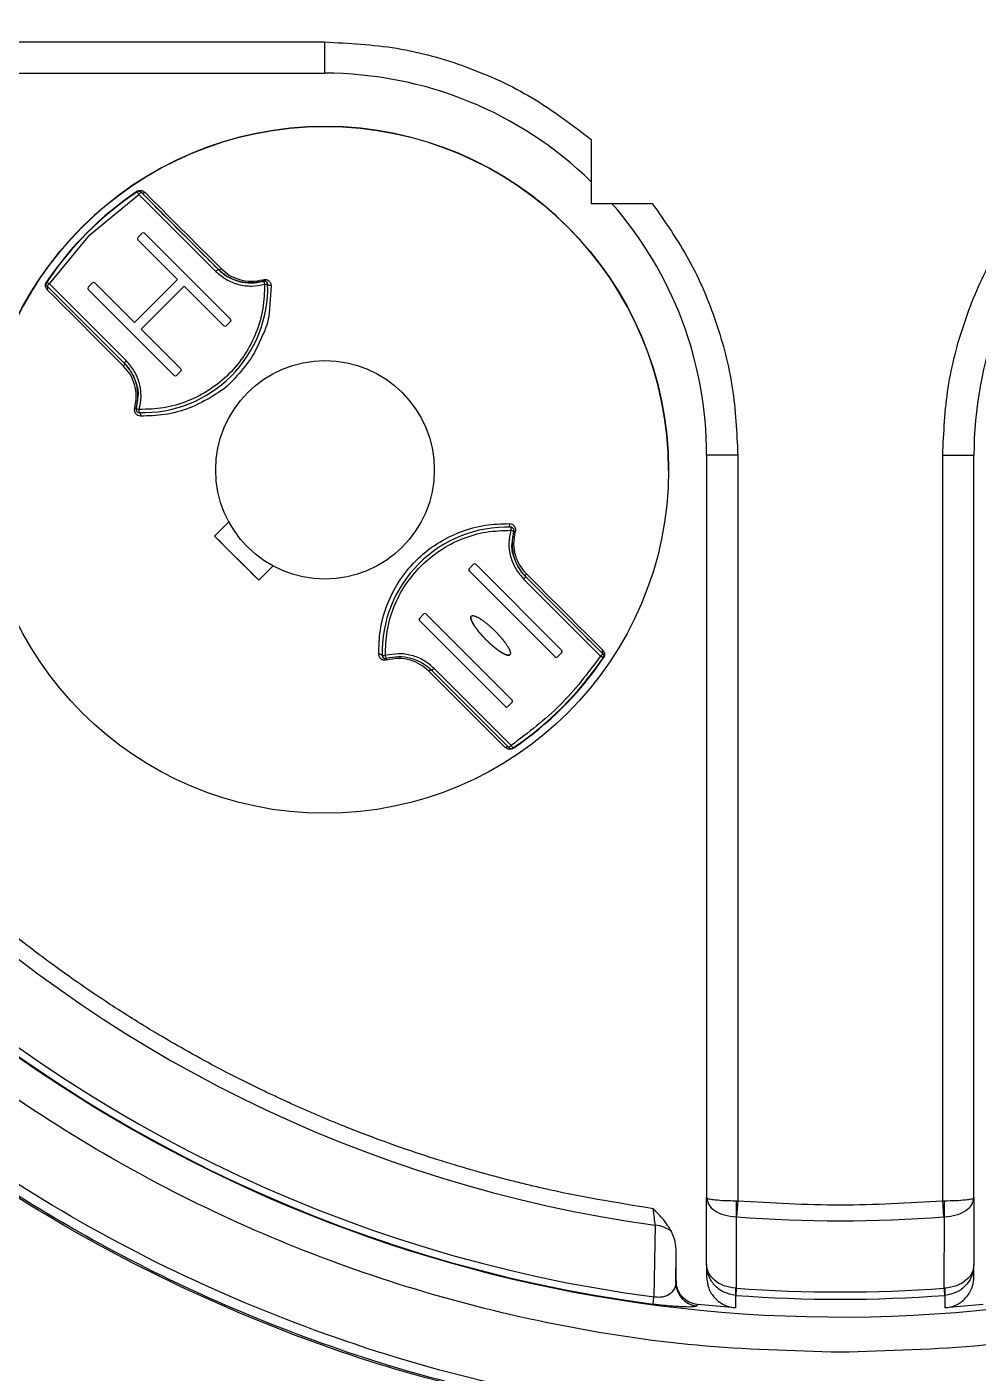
# Model space of a CAD drawing. Header units: millimetres. Extents: x 1953 to 4389, y 564 to 2287.
# Drawn here: x 2553.4 to 2614.3, y 1933.9 to 2020.2 of the extents above; entities that cross this region are included whole.
import ezdxf

# ---------------------------------------------------------------- set-up
doc = ezdxf.new("R2010")
doc.units = ezdxf.units.MM

msp = doc.modelspace()

# ---------------------------------------------------------------- linework, layer by layer
at = {"color": 7, "linetype": 'Continuous', "lineweight": 25}
for p, q in [((2521.752, 2019.19), (2572.443, 2019.19)), ((2572.443, 2019.19), (2572.443, 2017.19)), ((2521.953, 2017.19), (2572.443, 2017.19)), ((2589.525, 2012.938), (2589.525, 2008.852)), ((2560.433, 2009.59), (2560.419, 2009.611)), ((2560.433, 2009.59), (2560.433, 2009.59)), ((2560.686, 2009.566), (2565.619, 2004.633)), ((2560.686, 2009.566), (2560.686, 2009.566)), ((2557.406, 2006.836), (2560.545, 2009.425)), ((2560.545, 2009.425), (2565.477, 2004.492)), ((2589.525, 2008.852), (2593.426, 2008.852)), ((2560.482, 2006.659), (2560.765, 2006.942)), ((2560.906, 2006.942), (2566.422, 2001.426)), ((2554.817, 2003.697), (2557.406, 2006.836)), ((2563.027, 2003.972), (2560.482, 2006.517)), ((2560.482, 2006.517), (2560.482, 2006.517)), ((2563.027, 2003.972), (2560.482, 2006.517)), ((2565.619, 2004.633), (2565.619, 2004.634)), ((2554.679, 2003.32), (2554.581, 2003.498)), ((2554.617, 2003.697), (2554.617, 2003.697)), ((2554.651, 2003.809), (2554.631, 2003.823)), ((2554.651, 2003.809), (2554.651, 2003.809)), ((2559.608, 1998.623), (2554.676, 2003.556)), ((2559.75, 1998.764), (2554.817, 2003.697)), ((2557.3, 2003.477), (2557.583, 2003.76)), ((2557.724, 2003.76), (2560.27, 2001.214)), ((2560.27, 2001.214), (2563.027, 2003.972)), ((2563.452, 2003.548), (2560.694, 2000.79)), ((2563.452, 2003.548), (2560.694, 2000.79)), ((2563.027, 2003.972), (2563.027, 2003.972)), ((2565.997, 2001.002), (2563.452, 2003.548)), ((2563.452, 2003.548), (2563.452, 2003.548)), ((2565.997, 2001.002), (2563.452, 2003.548)), ((2569.025, 2003.587), (2568.924, 2002.076)), ((2562.815, 1997.82), (2557.3, 2003.335)), ((2557.3, 2003.335), (2557.3, 2003.335)), ((2562.815, 1997.82), (2557.3, 2003.335)), ((2568.8, 2003.433), (2568.8, 2003.433)), ((2565.997, 2001.002), (2565.997, 2001.002)), ((2566.422, 2001.285), (2566.139, 2001.002)), ((2566.422, 2001.285), (2566.139, 2001.002)), ((2566.139, 2001.002), (2566.139, 2001.002)), ((2566.422, 2001.285), (2566.422, 2001.285)), ((2560.694, 2000.79), (2563.24, 1998.244)), ((2560.694, 2000.79), (2560.694, 2000.79)), ((2562.815, 1997.82), (2562.815, 1997.82)), ((2563.24, 1998.103), (2562.957, 1997.82)), ((2563.24, 1998.103), (2562.957, 1997.82)), ((2562.957, 1997.82), (2562.957, 1997.82)), ((2563.24, 1998.103), (2563.24, 1998.103)), ((2560.485, 1996.499), (2560.377, 1995.698)), ((2560.37, 1995.645), (2560.37, 1995.645)), ((2560.564, 1995.445), (2560.57, 1995.645)), ((2596.907, 1992.726), (2596.907, 1945.149)), ((2598.907, 1992.726), (2598.907, 1944.949)), ((2612.029, 1944.949), (2612.029, 1992.726)), ((2614.029, 1945.149), (2614.029, 1992.726)), ((2594.467, 1991.751), (2594.467, 1991.751)), ((2565.396, 1987.532), (2566.31, 1988.445)), ((2566.31, 1988.445), (2566.31, 1988.445)), ((2584.371, 1988.104), (2584.365, 1987.904)), ((2565.396, 1987.532), (2568.225, 1984.703)), ((2584.45, 1987.05), (2584.557, 1987.85)), ((2584.565, 1987.903), (2584.565, 1987.903)), ((2569.138, 1985.617), (2568.225, 1984.703)), ((2568.225, 1984.703), (2569.138, 1985.617)), ((2569.138, 1985.617), (2569.138, 1985.617)), ((2581.695, 1985.446), (2581.978, 1985.729)), ((2582.119, 1985.729), (2587.635, 1980.213)), ((2568.225, 1984.703), (2568.225, 1984.703)), ((2587.211, 1979.789), (2581.695, 1985.304)), ((2581.695, 1985.304), (2581.695, 1985.304)), ((2587.211, 1979.789), (2581.695, 1985.304)), ((2585.185, 1984.784), (2590.118, 1979.851)), ((2585.327, 1984.925), (2590.259, 1979.993)), ((2585.327, 1984.925), (2585.327, 1984.925)), ((2578.513, 1982.264), (2578.796, 1982.547)), ((2584.029, 1976.607), (2578.513, 1982.122)), ((2578.513, 1982.122), (2578.513, 1982.122)), ((2584.029, 1976.607), (2578.513, 1982.122)), ((2578.937, 1982.547), (2584.453, 1977.031)), ((2590.255, 1980.229), (2590.361, 1980.037)), ((2576.135, 1980.116), (2576.135, 1980.116)), ((2587.211, 1979.789), (2587.211, 1979.789)), ((2587.635, 1980.072), (2587.352, 1979.789)), ((2587.635, 1980.072), (2587.352, 1979.789)), ((2587.352, 1979.789), (2587.352, 1979.789)), ((2587.635, 1980.072), (2587.635, 1980.072)), ((2590.259, 1979.993), (2590.259, 1979.993)), ((2590.304, 1979.726), (2590.283, 1979.74)), ((2590.318, 1979.851), (2590.318, 1979.851)), ((2584.249, 1973.982), (2579.316, 1978.915)), ((2584.39, 1974.124), (2579.458, 1979.056)), ((2584.453, 1976.89), (2584.17, 1976.607)), ((2584.453, 1976.89), (2584.17, 1976.607)), ((2584.453, 1976.89), (2584.453, 1976.89)), ((2584.029, 1976.607), (2584.029, 1976.607)), ((2584.17, 1976.607), (2584.17, 1976.607)), ((2584.191, 1973.888), (2584.013, 1973.986)), ((2584.502, 1973.958), (2584.516, 1973.938)), ((2596.907, 1945.149), (2596.962, 1945.103)), ((2596.907, 1945.149), (2596.974, 1944.927)), ((2596.907, 1940.87), (2596.907, 1945.149)), ((2598.799, 1944.95), (2598.907, 1944.949)), ((2598.907, 1944.949), (2598.826, 1943.919)), ((2612.029, 1944.949), (2612.136, 1944.95)), ((2612.109, 1943.919), (2612.029, 1944.949)), ((2614.029, 1945.149), (2614.029, 1940.87)), ((2593.621, 1943.376), (2593.539, 1938.789)), ((2598.826, 1943.919), (2598.799, 1943.921)), ((2598.799, 1943.921), (2598.805, 1939.351)), ((2612.136, 1943.921), (2612.109, 1943.919)), ((2612.131, 1939.351), (2612.136, 1943.921)), ((2594.935, 1939.699), (2594.968, 1941.663)), ((2594.968, 1939.793), (2594.968, 1941.663)), ((2596.907, 1940.87), (2596.907, 1940.084)), ((2614.029, 1940.084), (2614.029, 1940.87)), ((2598.805, 1939.351), (2598.758, 1939.354)), ((2598.758, 1938.888), (2598.77, 1938.887)), ((2598.758, 1938.888), (2598.76, 1938.087)), ((2612.177, 1939.354), (2612.131, 1939.351)), ((2612.165, 1938.887), (2612.177, 1938.888)), ((2612.176, 1938.087), (2612.177, 1938.888)), ((2596.316, 1938.3), (2596.284, 1938.208)), ((2598.76, 1938.087), (2596.316, 1938.3)), ((2614.619, 1938.3), (2612.176, 1938.087))]:
    msp.add_line(p, q, dxfattribs=at)
at = {"color": 7, "linetype": 'Continuous', "lineweight": 25, "flags": 128}
for points in [[(2560.433, 2009.59), (2560.435, 2009.587), (2560.441, 2009.578), (2560.451, 2009.562), (2560.465, 2009.542), (2560.482, 2009.517), (2560.502, 2009.488), (2560.523, 2009.457), (2560.545, 2009.425)], [(2560.686, 2009.566), (2560.683, 2009.563), (2560.675, 2009.555), (2560.662, 2009.542), (2560.645, 2009.525), (2560.623, 2009.503), (2560.599, 2009.479), (2560.572, 2009.452), (2560.545, 2009.425)], [(2560.922, 2009.562), (2561.404, 2009.08), (2561.926, 2008.558), (2562.487, 2007.996), (2563.086, 2007.398), (2563.719, 2006.765), (2564.387, 2006.097), (2565.086, 2005.398), (2565.814, 2004.67)], [(2565.619, 2004.633), (2565.616, 2004.631), (2565.608, 2004.623), (2565.595, 2004.61), (2565.577, 2004.592), (2565.556, 2004.571), (2565.531, 2004.546), (2565.505, 2004.52), (2565.477, 2004.492)], [(2565.619, 2004.634), (2565.635, 2004.622), (2565.655, 2004.614), (2565.678, 2004.612), (2565.703, 2004.614), (2565.731, 2004.622), (2565.759, 2004.634), (2565.787, 2004.65), (2565.814, 2004.67)], [(2554.651, 2003.809), (2554.654, 2003.807), (2554.664, 2003.801), (2554.679, 2003.79), (2554.7, 2003.776), (2554.725, 2003.759), (2554.754, 2003.74), (2554.785, 2003.719), (2554.817, 2003.697)], [(2554.676, 2003.556), (2554.678, 2003.558), (2554.686, 2003.566), (2554.699, 2003.58), (2554.717, 2003.597), (2554.738, 2003.619), (2554.763, 2003.643), (2554.789, 2003.67), (2554.817, 2003.697)], [(2568.543, 2003.864), (2568.544, 2003.861), (2568.547, 2003.85), (2568.552, 2003.832), (2568.559, 2003.808), (2568.567, 2003.779), (2568.576, 2003.745), (2568.586, 2003.709), (2568.597, 2003.672)], [(2568.597, 2003.672), (2568.636, 2003.673), (2568.673, 2003.674), (2568.708, 2003.675), (2568.738, 2003.676), (2568.763, 2003.677), (2568.781, 2003.677), (2568.793, 2003.677), (2568.797, 2003.678)], [(2569.025, 2003.587), (2568.982, 2003.585), (2568.941, 2003.588), (2568.901, 2003.595), (2568.867, 2003.606), (2568.837, 2003.62), (2568.816, 2003.638), (2568.802, 2003.657), (2568.797, 2003.678)], [(2559.572, 1998.427), (2558.843, 1999.156), (2558.144, 1999.855), (2557.477, 2000.522), (2556.843, 2001.156), (2556.245, 2001.754), (2555.684, 2002.315), (2555.162, 2002.838), (2554.679, 2003.32)], [(2559.608, 1998.623), (2559.62, 1998.607), (2559.627, 1998.587), (2559.63, 1998.564), (2559.627, 1998.538), (2559.62, 1998.511), (2559.608, 1998.483), (2559.592, 1998.455), (2559.572, 1998.427)], [(2559.608, 1998.623), (2559.611, 1998.626), (2559.619, 1998.634), (2559.632, 1998.647), (2559.65, 1998.664), (2559.671, 1998.686), (2559.695, 1998.71), (2559.722, 1998.737), (2559.75, 1998.764)], [(2560.377, 1995.698), (2560.381, 1995.697), (2560.392, 1995.694), (2560.41, 1995.689), (2560.434, 1995.683), (2560.463, 1995.675), (2560.496, 1995.665), (2560.532, 1995.655), (2560.57, 1995.645)], [(2560.564, 1995.445), (2560.585, 1995.44), (2560.604, 1995.426), (2560.621, 1995.404), (2560.636, 1995.375), (2560.647, 1995.34), (2560.654, 1995.301), (2560.656, 1995.259), (2560.655, 1995.217)], [(2598.907, 1992.726), (2598.517, 1992.726), (2598.141, 1992.726), (2597.796, 1992.726), (2597.493, 1992.726), (2597.244, 1992.726), (2597.059, 1992.726), (2596.945, 1992.726), (2596.907, 1992.726)], [(2612.029, 1992.726), (2612.419, 1992.726), (2612.794, 1992.726), (2613.14, 1992.726), (2613.443, 1992.726), (2613.692, 1992.726), (2613.876, 1992.726), (2613.99, 1992.726), (2614.029, 1992.726)], [(2584.371, 1988.104), (2584.35, 1988.109), (2584.331, 1988.122), (2584.314, 1988.144), (2584.299, 1988.173), (2584.288, 1988.208), (2584.281, 1988.248), (2584.278, 1988.289), (2584.28, 1988.332)], [(2568.225, 1984.703), (2567.872, 1985.056), (2567.518, 1985.41), (2567.164, 1985.763), (2566.81, 1986.117), (2566.457, 1986.471), (2566.103, 1986.825), (2565.749, 1987.179), (2565.396, 1987.532)], [(2584.557, 1987.85), (2584.554, 1987.851), (2584.543, 1987.854), (2584.525, 1987.859), (2584.501, 1987.866), (2584.472, 1987.874), (2584.438, 1987.883), (2584.402, 1987.893), (2584.365, 1987.904)], [(2585.327, 1984.925), (2585.324, 1984.923), (2585.316, 1984.915), (2585.303, 1984.902), (2585.285, 1984.884), (2585.264, 1984.863), (2585.239, 1984.838), (2585.213, 1984.812), (2585.185, 1984.784)], [(2585.327, 1984.925), (2585.315, 1984.942), (2585.307, 1984.962), (2585.305, 1984.985), (2585.307, 1985.01), (2585.315, 1985.037), (2585.327, 1985.066), (2585.343, 1985.094), (2585.363, 1985.121)], [(2585.363, 1985.121), (2586.091, 1984.393), (2586.79, 1983.694), (2587.458, 1983.026), (2588.091, 1982.393), (2588.69, 1981.794), (2589.251, 1981.233), (2589.773, 1980.711), (2590.255, 1980.229)], [(2576.138, 1979.871), (2576.133, 1979.892), (2576.119, 1979.911), (2576.097, 1979.928), (2576.068, 1979.943), (2576.033, 1979.953), (2575.994, 1979.96), (2575.952, 1979.963), (2575.91, 1979.962)], [(2576.138, 1979.871), (2576.142, 1979.871), (2576.153, 1979.871), (2576.172, 1979.872), (2576.197, 1979.873), (2576.227, 1979.874), (2576.261, 1979.875), (2576.299, 1979.876), (2576.338, 1979.877)], [(2576.392, 1979.684), (2576.391, 1979.688), (2576.387, 1979.699), (2576.383, 1979.717), (2576.376, 1979.741), (2576.368, 1979.77), (2576.358, 1979.803), (2576.348, 1979.839), (2576.338, 1979.877)], [(2590.259, 1979.993), (2590.256, 1979.99), (2590.248, 1979.982), (2590.235, 1979.969), (2590.218, 1979.951), (2590.196, 1979.93), (2590.172, 1979.906), (2590.145, 1979.879), (2590.118, 1979.851)], [(2590.118, 1979.851), (2590.15, 1979.83), (2590.181, 1979.809), (2590.21, 1979.789), (2590.235, 1979.772), (2590.256, 1979.758), (2590.271, 1979.748), (2590.28, 1979.742), (2590.283, 1979.739)], [(2579.316, 1978.915), (2579.3, 1978.927), (2579.28, 1978.934), (2579.257, 1978.937), (2579.231, 1978.934), (2579.204, 1978.927), (2579.176, 1978.915), (2579.148, 1978.899), (2579.12, 1978.879)], [(2584.013, 1973.986), (2583.531, 1974.469), (2583.008, 1974.991), (2582.447, 1975.552), (2581.849, 1976.15), (2581.215, 1976.784), (2580.548, 1977.451), (2579.849, 1978.15), (2579.12, 1978.879)], [(2579.316, 1978.915), (2579.319, 1978.918), (2579.327, 1978.926), (2579.34, 1978.939), (2579.358, 1978.956), (2579.379, 1978.978), (2579.403, 1979.002), (2579.43, 1979.029), (2579.458, 1979.056)], [(2584.249, 1973.982), (2584.251, 1973.985), (2584.26, 1973.993), (2584.273, 1974.006), (2584.29, 1974.024), (2584.312, 1974.045), (2584.336, 1974.07), (2584.363, 1974.096), (2584.39, 1974.124)], [(2584.502, 1973.958), (2584.5, 1973.961), (2584.494, 1973.971), (2584.483, 1973.986), (2584.469, 1974.007), (2584.452, 1974.032), (2584.433, 1974.06), (2584.412, 1974.092), (2584.39, 1974.124)], [(2594.968, 1939.793), (2594.95, 1939.74), (2594.935, 1939.699)], [(2593.478, 1938.328), (2593.48, 1938.342), (2593.484, 1938.369), (2593.489, 1938.409), (2593.496, 1938.462), (2593.505, 1938.527), (2593.515, 1938.604), (2593.526, 1938.692), (2593.539, 1938.789)], [(2598.805, 1939.351), (2598.797, 1939.253), (2598.791, 1939.165), (2598.785, 1939.088), (2598.78, 1939.023), (2598.776, 1938.969), (2598.773, 1938.929), (2598.771, 1938.902), (2598.77, 1938.887)], [(2612.165, 1938.887), (2612.164, 1938.902), (2612.162, 1938.929), (2612.159, 1938.969), (2612.155, 1939.023), (2612.15, 1939.088), (2612.145, 1939.165), (2612.138, 1939.253), (2612.131, 1939.351)]]:
    msp.add_lwpolyline(points, dxfattribs=at)
at = {"color": 7, "linetype": 'Continuous', "lineweight": 25}
for radius in [22, 7]:
    msp.add_circle((2572.467, 1991.774), radius, dxfattribs=at)
for centre, radius, start, end in [((2605.468, 2028.98), 91.48, 295.79271, 180), ((2605.468, 2028.98), 90.341, 353.64897, 186.35103), ((2605.468, 2028.98), 89.875, 353.64897, 186.35103), ((2605.468, 2028.98), 85.319, 353.33017, 186.66983), ((2605.468, 2028.98), 91.48, 180, 290.22656), ((2572.443, 1992.726), 24.464, 45.7131, 90), ((2605.468, 2028.98), 91.441, 188.79238, 262.46584), ((2605.468, 2028.98), 90.976, 188.79238, 262.46584), ((2605.468, 2028.98), 86.42, 189.2043, 262.12076), ((2572.467, 1991.774), 22, 359.93876, 179.93876), ((2572.467, 1991.774), 21.524, 124.039, 145.96101), ((2572.467, 1991.774), 21.5, 124.039, 145.96101), ((2572.467, 1991.774), 21.5, 124.039, 145.96101), ((2560.545, 2009.425), 0.2, 45, 124.039), ((2560.806, 2009.702), 0.182, 228.62275, 309.53632), ((2572.443, 1992.726), 24.464, 0, 41.23805), ((2638.493, 1992.726), 24.464, 138.76195, 180), ((2560.835, 2006.871), 0.1, 45, 135), ((2560.553, 2006.588), 0.1, 135, 225), ((2560.553, 2006.588), 0.1, 179.93876, 225), ((2567.74, 2006.755), 3, 225, 285.53097), ((2554.817, 2003.697), 0.2, 145.96101, 225), ((2554.539, 2003.436), 0.182, 320.52206, 40.08436), ((2557.371, 2003.406), 0.1, 135, 225), ((2557.653, 2003.689), 0.1, 45, 135), ((2560.8, 2003.442), 8, 268.3094, 1.69061), ((2567.863, 2003.758), 0.689, 8.91012, 16.87572), ((2568.597, 2003.672), 0.2, 45, 105.53097), ((2568.597, 2003.672), 0.2, 1.69061, 45), ((2557.371, 2003.406), 0.1, 179.93876, 225), ((2566.068, 2001.073), 0.1, 225, 315), ((2566.068, 2001.073), 0.1, 225, 315), ((2566.351, 2001.356), 0.1, 315, 45), ((2566.351, 2001.356), 0.1, 315, 359.93876), ((2557.487, 1996.502), 3, 344.46904, 45), ((2562.886, 1997.891), 0.1, 225, 315), ((2562.886, 1997.891), 0.1, 225, 315), ((2563.169, 1998.174), 0.1, 315, 45), ((2563.169, 1998.174), 0.1, 315, 359.93876), ((2560.484, 1996.379), 0.689, 253.12457, 261.08826), ((2560.57, 1995.645), 0.2, 164.46904, 225), ((2560.57, 1995.645), 0.2, 225, 268.3094), ((2584.135, 1980.107), 8, 88.3094, 181.69061), ((2584.365, 1987.904), 0.2, 45, 88.3094), ((2584.365, 1987.904), 0.2, 344.46904, 45), ((2587.448, 1987.047), 3, 164.46904, 225), ((2584.451, 1987.17), 0.688, 73.124, 81.09101), ((2581.766, 1985.375), 0.1, 135, 225), ((2581.766, 1985.375), 0.1, 179.93876, 225), ((2582.049, 1985.658), 0.1, 45, 135), ((2578.584, 1982.193), 0.1, 135, 225), ((2578.584, 1982.193), 0.1, 179.93876, 225), ((2578.867, 1982.476), 0.1, 45, 135), ((2587.564, 1980.142), 0.1, 315, 45), ((2590.395, 1980.113), 0.182, 140.46383, 221.37738), ((2576.338, 1979.877), 0.2, 181.69061, 225), ((2576.338, 1979.877), 0.2, 225, 285.53097), ((2577.195, 1976.794), 3, 45, 105.53097), ((2577.072, 1979.791), 0.689, 188.91062, 196.87572), ((2572.467, 1991.774), 21.5, 304.039, 325.96101), ((2572.467, 1991.774), 21.524, 304.039, 325.96101), ((2587.281, 1979.86), 0.1, 225, 315), ((2587.281, 1979.86), 0.1, 225, 315), ((2587.564, 1980.142), 0.1, 315, 359.93876), ((2590.118, 1979.851), 0.2, 325.96101, 45), ((2584.382, 1976.96), 0.1, 315, 45), ((2584.382, 1976.96), 0.1, 315, 359.93876), ((2584.099, 1976.678), 0.1, 225, 315), ((2584.099, 1976.678), 0.1, 225, 315), ((2584.129, 1973.846), 0.182, 49.91552, 129.47781), ((2584.39, 1974.124), 0.2, 225, 304.039), ((2620.134, 1944.435), 21.341, 178.61808, 181.38192), ((2590.801, 1944.435), 21.341, 358.61808, 1.3819), ((2593.537, 1941.606), 1.772, 50.3646, 87.29391), ((2605.468, 2028.98), 85.319, 265.53552, 274.46448), ((2596.436, 1939.701), 1.5, 180.08872, 264.21159), ((2601.468, 1939.121), 2.719, 175.08834, 184.91166), ((2605.468, 2028.98), 90.341, 265.74841, 274.25159), ((2605.468, 2028.98), 89.875, 265.74841, 274.25159), ((2609.468, 1939.121), 2.719, 355.08834, 4.91166)]:
    msp.add_arc(centre, radius, start, end, dxfattribs=at)
for points in [[(2605.468, 2113.266), (2602.505, 2113.176), (2596.58, 2112.995), (2587.79, 2111.54), (2579.198, 2109.235), (2570.896, 2106.02), (2562.979, 2101.955), (2555.534, 2097.077), (2548.644, 2091.443), (2542.385, 2085.115), (2536.827, 2078.164), (2532.032, 2070.666), (2528.052, 2062.704), (2524.933, 2054.369), (2522.704, 2045.751), (2521.413, 2036.948), (2520.988, 2028.049), (2521.497, 2022.143), (2521.752, 2019.19)], [(2689.184, 2019.19), (2689.438, 2022.143), (2689.947, 2028.049), (2689.523, 2036.948), (2688.231, 2045.751), (2686.003, 2054.369), (2682.884, 2062.704), (2678.904, 2070.666), (2674.108, 2078.164), (2668.55, 2085.115), (2662.291, 2091.443), (2655.401, 2097.077), (2647.956, 2101.955), (2640.039, 2106.02), (2631.738, 2109.235), (2623.145, 2111.54), (2614.356, 2112.995), (2608.43, 2113.176), (2605.468, 2113.266)], [(2605.468, 1935.24), (2602.4, 1935.327), (2596.265, 1935.501), (2587.151, 1936.904), (2578.213, 1939.129), (2569.537, 1942.237), (2561.208, 1946.176), (2553.305, 1950.913), (2545.904, 1956.402), (2539.077, 1962.589), (2532.889, 1969.416), (2527.4, 1976.817), (2522.663, 1984.72), (2518.724, 1993.05), (2515.617, 2001.725), (2513.392, 2010.663), (2511.988, 2019.777), (2511.814, 2025.913), (2511.727, 2028.98)], [(2699.208, 2028.98), (2699.121, 2025.913), (2698.947, 2019.777), (2697.544, 2010.663), (2695.319, 2001.725), (2692.211, 1993.05), (2688.273, 1984.72), (2683.535, 1976.817), (2678.047, 1969.416), (2671.859, 1962.589), (2665.032, 1956.402), (2657.631, 1950.913), (2649.728, 1946.176), (2641.398, 1942.237), (2632.723, 1939.129), (2623.785, 1936.904), (2614.671, 1935.501), (2608.535, 1935.327), (2605.468, 1935.24)], [(2572.443, 2019.19), (2573.991, 2019.112), (2577.087, 2018.956), (2581.578, 2017.689), (2585.827, 2015.757), (2588.292, 2013.878), (2589.525, 2012.938)], [(2594.678, 1931.307), (2591.027, 1931.831), (2583.723, 1932.879), (2573.08, 1935.999), (2562.837, 1940.207), (2553.136, 1945.562), (2544.097, 1951.967), (2535.835, 1959.348), (2528.454, 1967.61), (2522.049, 1976.649), (2516.694, 1986.35), (2512.486, 1996.593), (2509.366, 2007.236), (2508.318, 2014.539), (2507.794, 2018.191)], [(2588.136, 1931.509), (2584.842, 1932.196), (2578.253, 1933.569), (2568.701, 1936.889), (2559.517, 1941.093), (2550.814, 1946.229), (2542.678, 1952.218), (2535.193, 1959.006), (2528.438, 1966.519), (2522.483, 1974.681), (2517.385, 1983.406), (2513.22, 1992.608), (2509.94, 2002.174), (2508.596, 2008.768), (2507.924, 2012.065)], [(2565.619, 2004.634), (2564.654, 2005.598), (2562.725, 2007.527), (2561.366, 2008.886), (2560.686, 2009.566)], [(2593.426, 2008.852), (2594.253, 2007.665), (2595.907, 2005.29), (2597.596, 2001.275), (2598.703, 1997.063), (2598.839, 1994.172), (2598.907, 1992.726)], [(2612.029, 1992.726), (2612.097, 1994.172), (2612.233, 1997.063), (2613.339, 2001.275), (2615.029, 2005.29), (2616.683, 2007.665), (2617.51, 2008.852)], [(2590.259, 1979.993), (2589.579, 1980.673), (2588.22, 1982.032), (2586.291, 1983.961), (2585.327, 1984.925)], [(2590.118, 1979.851), (2589.301, 1978.759), (2587.666, 1976.576), (2585.482, 1974.941), (2584.39, 1974.124)], [(2588.44, 1931.561), (2585.526, 1932.149), (2579.698, 1933.324), (2571.204, 1936.077), (2562.975, 1939.524), (2555.104, 1943.725), (2547.603, 1948.57), (2543.01, 1952.344), (2540.714, 1954.231)], [(2598.907, 1944.949), (2601.094, 1944.821), (2605.468, 1944.565), (2609.842, 1944.821), (2612.029, 1944.949)]]:
    msp.add_open_spline(points, degree=3, dxfattribs=at)
for points, knots in [([(2593.494, 1944.436), (2591.114, 1944.827), (2588.423, 1945.268), (2585.463, 1945.967), (2584.543, 1946.194), (2583.626, 1946.431), (2582.712, 1946.679), (2581.801, 1946.936), (2581.163, 1947.124), (2580.557, 1947.306), (2579.508, 1947.629), (2577.927, 1948.147), (2576.145, 1948.779), (2574.6, 1949.362), (2573.356, 1949.857), (2572.325, 1950.285), (2571.534, 1950.623), (2570.746, 1950.969), (2569.962, 1951.323), (2569.181, 1951.685), (2568.635, 1951.945), (2568.117, 1952.195), (2567.051, 1952.715), (2565.352, 1953.589), (2563.342, 1954.697), (2561.148, 1955.978), (2558.914, 1957.378), (2556.843, 1958.78), (2555.6, 1959.665), (2554.538, 1960.44), (2553.373, 1961.316), (2551.85, 1962.516), (2550.583, 1963.562), (2549.571, 1964.428), (2548.802, 1965.102), (2548.041, 1965.785), (2547.288, 1966.478), (2546.544, 1967.179), (2546.031, 1967.674), (2545.577, 1968.118), (2544.109, 1969.567), (2541.739, 1972.081), (2538.751, 1975.631), (2536.146, 1979.063), (2533.825, 1982.465), (2531.568, 1986.131), (2528.782, 1991.212), (2525.727, 1998.055), (2522.925, 2006.391), (2521.796, 2012.134), (2521.232, 2015.006)], [0, 0, 0, 0, 0.066905, 0.07567, 0.084434, 0.093199, 0.101963, 0.110727, 0.119491, 0.120425, 0.128278, 0.149963, 0.166623, 0.180753, 0.195817, 0.203781, 0.211745, 0.219709, 0.227673, 0.235637, 0.243601, 0.24445, 0.251616, 0.276532, 0.297465, 0.315335, 0.34708, 0.370638, 0.384759, 0.389435, 0.407138, 0.425205, 0.443272, 0.452736, 0.4622, 0.471663, 0.481127, 0.490591, 0.500054, 0.500928, 0.50821, 0.557321, 0.596775, 0.636995, 0.676885, 0.711064, 0.756485, 0.837657, 0.918828, 1, 1, 1, 1]), ([(2560.419, 2009.611), (2560.432, 2009.619), (2560.459, 2009.636), (2560.519, 2009.662), (2560.619, 2009.684), (2560.781, 2009.671), (2560.866, 2009.606), (2560.922, 2009.562)], [0, 0, 0, 0, 0.057749, 0.117154, 0.251526, 0.501174, 1, 1, 1, 1]), ([(2560.686, 2009.566), (2560.661, 2009.586), (2560.623, 2009.616), (2560.548, 2009.628), (2560.494, 2009.62), (2560.46, 2009.606), (2560.444, 2009.598), (2560.436, 2009.593), (2560.433, 2009.59)], [0, 0, 0, 0, 0.500032, 0.773163, 0.911126, 0.959646, 0.980448, 1, 1, 1, 1]), ([(2565.477, 2004.492), (2565.688, 2004.311), (2566.116, 2003.942), (2566.917, 2003.627), (2567.77, 2003.507), (2568.324, 2003.618), (2568.597, 2003.672)], [0, 0, 0, 0, 0.245589, 0.5, 0.754411, 1, 1, 1, 1]), ([(2568.543, 2003.864), (2568.271, 2003.812), (2567.71, 2003.704), (2566.906, 2003.841), (2566.179, 2004.147), (2565.813, 2004.465), (2565.619, 2004.634)], [0, 0, 0, 0, 0.2426639, 0.4999333, 0.7349896, 1, 1, 1, 1]), ([(2565.814, 2004.67), (2565.981, 2004.524), (2566.314, 2004.232), (2566.975, 2003.945), (2567.734, 2003.809), (2568.259, 2003.908), (2568.522, 2003.958)], [0, 0, 0, 0, 0.24976, 0.500155, 0.750188, 1, 1, 1, 1]), ([(2554.581, 2003.498), (2554.578, 2003.502), (2554.557, 2003.538), (2554.559, 2003.623), (2554.579, 2003.722), (2554.606, 2003.782), (2554.623, 2003.809), (2554.631, 2003.823)], [0, 0, 0, 0, 0.064166, 0.529622, 0.780974, 0.892035, 1, 1, 1, 1]), ([(2568.597, 2003.672), (2568.582, 2003.147), (2568.551, 2002.086), (2568.097, 2000.543), (2567.36, 1999.121), (2566.353, 1997.889), (2565.12, 1996.881), (2563.699, 1996.145), (2562.155, 1995.691), (2561.095, 1995.66), (2560.57, 1995.645)], [0, 0, 0, 0, 0.123694, 0.25, 0.376306, 0.5, 0.623694, 0.75, 0.876306, 1, 1, 1, 1]), ([(2568.522, 2003.958), (2568.554, 2003.964), (2568.618, 2003.977), (2568.714, 2003.966), (2568.803, 2003.936), (2568.903, 2003.871), (2568.999, 2003.756), (2569.016, 2003.644), (2569.025, 2003.587)], [0, 0, 0, 0, 0.123692, 0.250213, 0.373441, 0.501044, 0.749966, 1, 1, 1, 1]), ([(2568.797, 2003.678), (2568.796, 2003.687), (2568.794, 2003.713), (2568.778, 2003.763), (2568.743, 2003.813), (2568.692, 2003.85), (2568.642, 2003.868), (2568.592, 2003.874), (2568.559, 2003.867), (2568.543, 2003.864)], [0, 0, 0, 0, 0.085805, 0.25106, 0.500516, 0.655876, 0.788505, 0.901538, 1, 1, 1, 1]), ([(2568.924, 2002.076), (2568.923, 2002.062), (2568.889, 2001.531), (2568.75, 2000.956), (2568.491, 2000.446), (2568.488, 2000.439)], [0, 0, 0, 0, 0.026888, 0.987039, 1, 1, 1, 1]), ([(2568.488, 2000.439), (2568.263, 1999.927), (2567.814, 1998.905), (2567.047, 1998.046), (2566.664, 1997.618)], [0, 0, 0, 0, 0.5014689, 1, 1, 1, 1]), ([(2560.284, 1995.72), (2560.333, 1995.982), (2560.432, 1996.507), (2560.297, 1997.266), (2560.01, 1997.927), (2559.718, 1998.261), (2559.572, 1998.427)], [0, 0, 0, 0, 0.2498124, 0.4998445, 0.7502398, 1, 1, 1, 1]), ([(2559.608, 1998.623), (2559.778, 1998.429), (2560.098, 1998.063), (2560.387, 1997.334), (2560.525, 1996.795), (2560.486, 1996.503), (2560.485, 1996.499)], [0, 0, 0, 0, 0.348132, 0.656893, 0.994853, 1, 1, 1, 1]), ([(2560.57, 1995.645), (2560.624, 1995.917), (2560.734, 1996.472), (2560.615, 1997.324), (2560.299, 1998.125), (2559.931, 1998.554), (2559.75, 1998.764)], [0, 0, 0, 0, 0.245589, 0.5, 0.754411, 1, 1, 1, 1]), ([(2566.664, 1997.618), (2566.659, 1997.611), (2566.292, 1997.155), (2565.305, 1996.471), (2563.803, 1995.686), (2562.199, 1995.255), (2561.17, 1995.23), (2560.655, 1995.217)], [0, 0, 0, 0, 0.0036459, 0.252446, 0.5014447, 0.7503042, 1, 1, 1, 1]), ([(2560.655, 1995.217), (2560.598, 1995.226), (2560.485, 1995.243), (2560.371, 1995.338), (2560.306, 1995.438), (2560.276, 1995.527), (2560.264, 1995.623), (2560.277, 1995.688), (2560.284, 1995.72)], [0, 0, 0, 0, 0.2496018, 0.4982962, 0.6255893, 0.7486287, 0.8757219, 1, 1, 1, 1]), ([(2575.91, 1979.962), (2575.922, 1980.477), (2575.947, 1981.505), (2576.383, 1983.102), (2577.144, 1984.631), (2578.243, 1985.996), (2579.607, 1987.095), (2581.137, 1987.858), (2582.734, 1988.295), (2583.764, 1988.319), (2584.28, 1988.332)], [0, 0, 0, 0, 0.125198, 0.2499957, 0.3751716, 0.4997698, 0.6246825, 0.749695, 0.8746376, 1, 1, 1, 1]), ([(2584.28, 1988.332), (2584.337, 1988.323), (2584.449, 1988.306), (2584.564, 1988.21), (2584.629, 1988.11), (2584.659, 1988.022), (2584.67, 1987.925), (2584.657, 1987.861), (2584.651, 1987.829)], [0, 0, 0, 0, 0.249602, 0.498296, 0.625589, 0.748629, 0.875722, 1, 1, 1, 1]), ([(2584.557, 1987.85), (2584.561, 1987.866), (2584.567, 1987.899), (2584.561, 1987.949), (2584.543, 1987.999), (2584.506, 1988.05), (2584.456, 1988.085), (2584.406, 1988.101), (2584.38, 1988.103), (2584.371, 1988.104)], [0, 0, 0, 0, 0.0985259, 0.2116632, 0.3444444, 0.5000064, 0.7493767, 0.9135439, 1, 1, 1, 1]), ([(2578.619, 1985.622), (2579.011, 1985.972), (2579.804, 1986.678), (2581.239, 1987.401), (2582.779, 1987.858), (2583.84, 1987.889), (2584.365, 1987.904)], [0, 0, 0, 0, 0.247388, 0.5, 0.752612, 1, 1, 1, 1]), ([(2584.365, 1987.904), (2584.311, 1987.631), (2584.2, 1987.077), (2584.32, 1986.224), (2584.635, 1985.423), (2585.004, 1984.995), (2585.185, 1984.784)], [0, 0, 0, 0, 0.245589, 0.5, 0.754411, 1, 1, 1, 1]), ([(2584.651, 1987.829), (2584.601, 1987.566), (2584.502, 1987.041), (2584.638, 1986.282), (2584.925, 1985.621), (2585.217, 1985.288), (2585.363, 1985.121)], [0, 0, 0, 0, 0.249812, 0.499845, 0.75024, 1, 1, 1, 1]), ([(2585.327, 1984.925), (2585.157, 1985.12), (2584.836, 1985.486), (2584.548, 1986.214), (2584.409, 1986.753), (2584.449, 1987.045), (2584.45, 1987.05)], [0, 0, 0, 0, 0.348132, 0.656893, 0.994853, 1, 1, 1, 1]), ([(2576.338, 1979.877), (2576.353, 1980.402), (2576.383, 1981.463), (2576.84, 1983.003), (2577.564, 1984.437), (2578.27, 1985.23), (2578.619, 1985.622)], [0, 0, 0, 0, 0.247388, 0.5, 0.752612, 1, 1, 1, 1]), ([(2584.311, 1979.93), (2584.302, 1979.923), (2584.282, 1979.907), (2584.229, 1979.896), (2584.173, 1979.9), (2584.118, 1979.913), (2584.074, 1979.927), (2584.032, 1979.943), (2583.99, 1979.96), (2583.949, 1979.98), (2583.909, 1980), (2583.856, 1980.028), (2583.804, 1980.059), (2583.74, 1980.098), (2583.689, 1980.131), (2583.626, 1980.173), (2583.565, 1980.217), (2583.492, 1980.27), (2583.42, 1980.325), (2583.349, 1980.381), (2583.279, 1980.438), (2583.21, 1980.497), (2583.141, 1980.556), (2583.074, 1980.616), (2582.985, 1980.697), (2582.897, 1980.78), (2582.811, 1980.865), (2582.747, 1980.929), (2582.684, 1980.994), (2582.601, 1981.081), (2582.52, 1981.17), (2582.44, 1981.261), (2582.381, 1981.329), (2582.323, 1981.399), (2582.266, 1981.469), (2582.211, 1981.541), (2582.156, 1981.613), (2582.103, 1981.686), (2582.06, 1981.748), (2582.019, 1981.811), (2581.986, 1981.862), (2581.956, 1981.914), (2581.926, 1981.966), (2581.897, 1982.02), (2581.871, 1982.074), (2581.856, 1982.109), (2581.842, 1982.144), (2581.832, 1982.172), (2581.821, 1982.208), (2581.808, 1982.259), (2581.801, 1982.318), (2581.813, 1982.375), (2581.829, 1982.395), (2581.837, 1982.405)], [0, 0, 0, 0, 0.009206, 0.021042, 0.042226, 0.054406, 0.066579, 0.07875, 0.090919, 0.103087, 0.115254, 0.127421, 0.151759, 0.163926, 0.188261, 0.200427, 0.224762, 0.249095, 0.273429, 0.297762, 0.322096, 0.346429, 0.370762, 0.395095, 0.419428, 0.468097, 0.49243, 0.516763, 0.541096, 0.565429, 0.614098, 0.638431, 0.662764, 0.687097, 0.711431, 0.735764, 0.760098, 0.784431, 0.808766, 0.820932, 0.845267, 0.857434, 0.869601, 0.89394, 0.906108, 0.918276, 0.92436, 0.93653, 0.942614, 0.954789, 0.979347, 0.989891, 1, 1, 1, 1]), ([(2581.807, 1982.308), (2581.807, 1982.291), (2581.808, 1982.258), (2581.82, 1982.211), (2581.833, 1982.168), (2581.849, 1982.126), (2581.867, 1982.084), (2581.886, 1982.043), (2581.906, 1982.003), (2581.935, 1981.95), (2581.965, 1981.898), (2582.005, 1981.833), (2582.033, 1981.789), (2582.063, 1981.745), (2582.084, 1981.714), (2582.11, 1981.677), (2582.132, 1981.646), (2582.154, 1981.616), (2582.177, 1981.586), (2582.204, 1981.55), (2582.232, 1981.514), (2582.259, 1981.478), (2582.288, 1981.443), (2582.316, 1981.408), (2582.345, 1981.373), (2582.374, 1981.338), (2582.403, 1981.304), (2582.442, 1981.258), (2582.482, 1981.213), (2582.522, 1981.168), (2582.553, 1981.134), (2582.583, 1981.101), (2582.624, 1981.057), (2582.666, 1981.013), (2582.708, 1980.969), (2582.739, 1980.937), (2582.771, 1980.905), (2582.814, 1980.862), (2582.857, 1980.82), (2582.9, 1980.778), (2582.933, 1980.747), (2582.966, 1980.716), (2582.999, 1980.685), (2583.043, 1980.644), (2583.088, 1980.604), (2583.133, 1980.564), (2583.167, 1980.534), (2583.201, 1980.504), (2583.236, 1980.475), (2583.27, 1980.446), (2583.305, 1980.417), (2583.34, 1980.388), (2583.376, 1980.36), (2583.411, 1980.332), (2583.447, 1980.304), (2583.483, 1980.277), (2583.519, 1980.25), (2583.556, 1980.223), (2583.593, 1980.197), (2583.63, 1980.171), (2583.667, 1980.146), (2583.717, 1980.112), (2583.768, 1980.08), (2583.82, 1980.049), (2583.872, 1980.019), (2583.926, 1979.991), (2583.98, 1979.965), (2584.015, 1979.95), (2584.05, 1979.936), (2584.078, 1979.926), (2584.114, 1979.914), (2584.166, 1979.901), (2584.225, 1979.895), (2584.281, 1979.907), (2584.301, 1979.922), (2584.311, 1979.93)], [0, 0, 0, 0, 0.014584, 0.027115, 0.03964, 0.052161, 0.064681, 0.0772, 0.089719, 0.102237, 0.127277, 0.139795, 0.164832, 0.171091, 0.183609, 0.196126, 0.208644, 0.214902, 0.22742, 0.239937, 0.252455, 0.264972, 0.27749, 0.290007, 0.302525, 0.315042, 0.327559, 0.340077, 0.365112, 0.377629, 0.390147, 0.402664, 0.415182, 0.440217, 0.452734, 0.465252, 0.477769, 0.490286, 0.515321, 0.527839, 0.540356, 0.552874, 0.565391, 0.577908, 0.602944, 0.615461, 0.627978, 0.640496, 0.653013, 0.665531, 0.678048, 0.690566, 0.703083, 0.7156, 0.728118, 0.740635, 0.753153, 0.76567, 0.778188, 0.790705, 0.803223, 0.815741, 0.840778, 0.853296, 0.865814, 0.890855, 0.903374, 0.915893, 0.922153, 0.934674, 0.940933, 0.95346, 0.978726, 0.989579, 1, 1, 1, 1]), ([(2581.837, 1982.405), (2581.846, 1982.412), (2581.866, 1982.429), (2581.919, 1982.44), (2581.975, 1982.435), (2582.03, 1982.422), (2582.073, 1982.409), (2582.116, 1982.393), (2582.157, 1982.375), (2582.198, 1982.356), (2582.239, 1982.335), (2582.292, 1982.307), (2582.344, 1982.277), (2582.408, 1982.237), (2582.459, 1982.204), (2582.521, 1982.162), (2582.583, 1982.119), (2582.656, 1982.065), (2582.728, 1982.01), (2582.799, 1981.954), (2582.869, 1981.897), (2582.938, 1981.839), (2583.007, 1981.779), (2583.074, 1981.719), (2583.163, 1981.638), (2583.251, 1981.555), (2583.337, 1981.471), (2583.401, 1981.406), (2583.464, 1981.342), (2583.547, 1981.254), (2583.628, 1981.165), (2583.708, 1981.075), (2583.767, 1981.006), (2583.825, 1980.936), (2583.882, 1980.866), (2583.937, 1980.795), (2583.992, 1980.722), (2584.045, 1980.649), (2584.088, 1980.587), (2584.129, 1980.524), (2584.161, 1980.473), (2584.192, 1980.421), (2584.222, 1980.369), (2584.251, 1980.316), (2584.277, 1980.261), (2584.292, 1980.227), (2584.306, 1980.192), (2584.316, 1980.163), (2584.327, 1980.127), (2584.34, 1980.076), (2584.347, 1980.017), (2584.335, 1979.961), (2584.319, 1979.94), (2584.311, 1979.93)], [0, 0, 0, 0, 0.009206, 0.021042, 0.042226, 0.054406, 0.066579, 0.07875, 0.090919, 0.103087, 0.115254, 0.127421, 0.151759, 0.163926, 0.188261, 0.200427, 0.224762, 0.249095, 0.273429, 0.297762, 0.322096, 0.346429, 0.370762, 0.395095, 0.419428, 0.468097, 0.49243, 0.516763, 0.541096, 0.565429, 0.614098, 0.638431, 0.662764, 0.687097, 0.711431, 0.735764, 0.760098, 0.784431, 0.808766, 0.820932, 0.845267, 0.857434, 0.869601, 0.89394, 0.906108, 0.918276, 0.92436, 0.93653, 0.942614, 0.954789, 0.979347, 0.989891, 1, 1, 1, 1]), ([(2576.413, 1979.591), (2576.381, 1979.584), (2576.317, 1979.571), (2576.221, 1979.582), (2576.132, 1979.613), (2576.032, 1979.677), (2575.936, 1979.792), (2575.919, 1979.905), (2575.91, 1979.962)], [0, 0, 0, 0, 0.123692, 0.250213, 0.373441, 0.501044, 0.749966, 1, 1, 1, 1]), ([(2579.458, 1979.056), (2579.247, 1979.238), (2578.819, 1979.606), (2578.017, 1979.921), (2577.165, 1980.041), (2576.61, 1979.931), (2576.338, 1979.877)], [0, 0, 0, 0, 0.245589, 0.5, 0.754411, 1, 1, 1, 1]), ([(2579.12, 1978.879), (2578.954, 1979.025), (2578.62, 1979.317), (2577.959, 1979.604), (2577.2, 1979.739), (2576.675, 1979.64), (2576.413, 1979.591)], [0, 0, 0, 0, 0.2497602, 0.5001555, 0.7501876, 1, 1, 1, 1]), ([(2590.361, 1980.037), (2590.368, 1979.994), (2590.378, 1979.928), (2590.355, 1979.827), (2590.329, 1979.766), (2590.312, 1979.739), (2590.304, 1979.726)], [0, 0, 0, 0, 0.49737, 0.765957, 0.884632, 1, 1, 1, 1]), ([(2584.516, 1973.938), (2584.502, 1973.93), (2584.475, 1973.913), (2584.415, 1973.887), (2584.317, 1973.866), (2584.231, 1973.864), (2584.196, 1973.885), (2584.191, 1973.888)], [0, 0, 0, 0, 0.107574, 0.218232, 0.46854, 0.933582, 1, 1, 1, 1]), ([(2596.962, 1945.103), (2597.002, 1945.09), (2597.103, 1945.057), (2597.458, 1945.006), (2598.052, 1944.963), (2598.555, 1944.954), (2598.799, 1944.95)], [0, 0, 0, 0, 0.160391, 0.409006, 0.713334, 1, 1, 1, 1]), ([(2596.974, 1944.927), (2596.99, 1944.853), (2597.039, 1944.626), (2597.409, 1944.299), (2598.024, 1944.001), (2598.539, 1943.948), (2598.799, 1943.921)], [0, 0, 0, 0, 0.138516, 0.419018, 0.706474, 1, 1, 1, 1]), ([(2612.136, 1944.95), (2612.38, 1944.954), (2612.883, 1944.963), (2613.48, 1945.006), (2613.825, 1945.057), (2613.998, 1945.105), (2614.018, 1945.133), (2614.029, 1945.149)], [0, 0, 0, 0, 0.242074, 0.499088, 0.709022, 0.844475, 1, 1, 1, 1]), ([(2612.136, 1943.921), (2612.396, 1943.948), (2612.91, 1944.001), (2613.532, 1944.298), (2613.949, 1944.694), (2614.002, 1944.998), (2614.029, 1945.149)], [0, 0, 0, 0, 0.257797, 0.5102609, 0.7566206, 1, 1, 1, 1]), ([(2593.621, 1943.376), (2593.604, 1943.533), (2593.571, 1943.848), (2593.52, 1944.24), (2593.494, 1944.436)], [0, 0, 0, 0, 0.498002, 1, 1, 1, 1]), ([(2594.667, 1942.971), (2594.501, 1943.237), (2594.251, 1943.638), (2593.879, 1944.041), (2593.678, 1944.249), (2593.573, 1944.355), (2593.519, 1944.411), (2593.501, 1944.429), (2593.496, 1944.434), (2593.494, 1944.436)], [0, 0, 0, 0, 0.4993103, 0.7495576, 0.8718956, 0.9598674, 0.9876457, 0.9957508, 1, 1, 1, 1]), ([(2594.968, 1941.663), (2594.956, 1941.891), (2594.934, 1942.344), (2594.756, 1942.762), (2594.667, 1942.971)], [0, 0, 0, 0, 0.501105, 1, 1, 1, 1]), ([(2598.758, 1939.354), (2598.503, 1939.39), (2597.998, 1939.463), (2597.391, 1939.83), (2596.984, 1940.315), (2596.932, 1940.685), (2596.907, 1940.87)], [0, 0, 0, 0, 0.2578222, 0.5102459, 0.7566012, 1, 1, 1, 1]), ([(2598.758, 1938.888), (2598.503, 1938.936), (2597.998, 1939.031), (2597.391, 1939.51), (2596.984, 1940.144), (2596.932, 1940.629), (2596.907, 1940.87)], [0, 0, 0, 0, 0.2578222, 0.5102459, 0.7566012, 1, 1, 1, 1]), ([(2614.029, 1940.87), (2614.003, 1940.685), (2613.951, 1940.315), (2613.544, 1939.83), (2612.938, 1939.463), (2612.432, 1939.39), (2612.177, 1939.354)], [0, 0, 0, 0, 0.243399, 0.489754, 0.742178, 1, 1, 1, 1]), ([(2614.029, 1940.87), (2614.003, 1940.629), (2613.951, 1940.144), (2613.544, 1939.51), (2612.938, 1939.031), (2612.432, 1938.936), (2612.177, 1938.888)], [0, 0, 0, 0, 0.243399, 0.489754, 0.742178, 1, 1, 1, 1]), ([(2594.935, 1939.699), (2594.932, 1939.658), (2594.914, 1939.441), (2594.777, 1939.134), (2594.466, 1938.9), (2594.288, 1938.834), (2594.28, 1938.832), (2594.252, 1938.822), (2594.149, 1938.79), (2593.98, 1938.76), (2593.741, 1938.759), (2593.607, 1938.779), (2593.539, 1938.789)], [0, 0, 0, 0, 0.0938433, 0.4997809, 0.7491368, 0.7495324, 0.7524039, 0.7601218, 0.7883567, 0.8879299, 0.9439491, 1, 1, 1, 1]), ([(2596.316, 1938.3), (2596.138, 1938.337), (2595.776, 1938.413), (2595.352, 1938.748), (2595.108, 1939.121), (2594.989, 1939.472), (2594.975, 1939.683), (2594.968, 1939.793)], [0, 0, 0, 0, 0.246443, 0.49945, 0.712469, 0.849556, 1, 1, 1, 1]), ([(2596.907, 1940.084), (2596.934, 1939.834), (2596.989, 1939.333), (2597.416, 1938.683), (2598.029, 1938.218), (2598.523, 1938.129), (2598.76, 1938.087)], [0, 0, 0, 0, 0.250413, 0.500189, 0.760934, 1, 1, 1, 1]), ([(2612.176, 1938.087), (2612.412, 1938.129), (2612.906, 1938.218), (2613.524, 1938.683), (2613.901, 1939.283), (2614.02, 1939.775), (2614.027, 1940.024), (2614.029, 1940.084)], [0, 0, 0, 0, 0.2390187, 0.4997552, 0.7494186, 0.939689, 1, 1, 1, 1]), ([(2596.284, 1938.208), (2596.25, 1938.188), (2596.183, 1938.148), (2595.743, 1938.138), (2595.237, 1938.156), (2594.735, 1938.19), (2594.142, 1938.245), (2593.697, 1938.3), (2593.478, 1938.328)], [0, 0, 0, 0, 0.259348, 0.499082, 0.628512, 0.7489, 0.876507, 1, 1, 1, 1])]:
    msp.add_open_spline(points, degree=3, knots=knots, dxfattribs=at)

doc.saveas('drawing.dxf')
